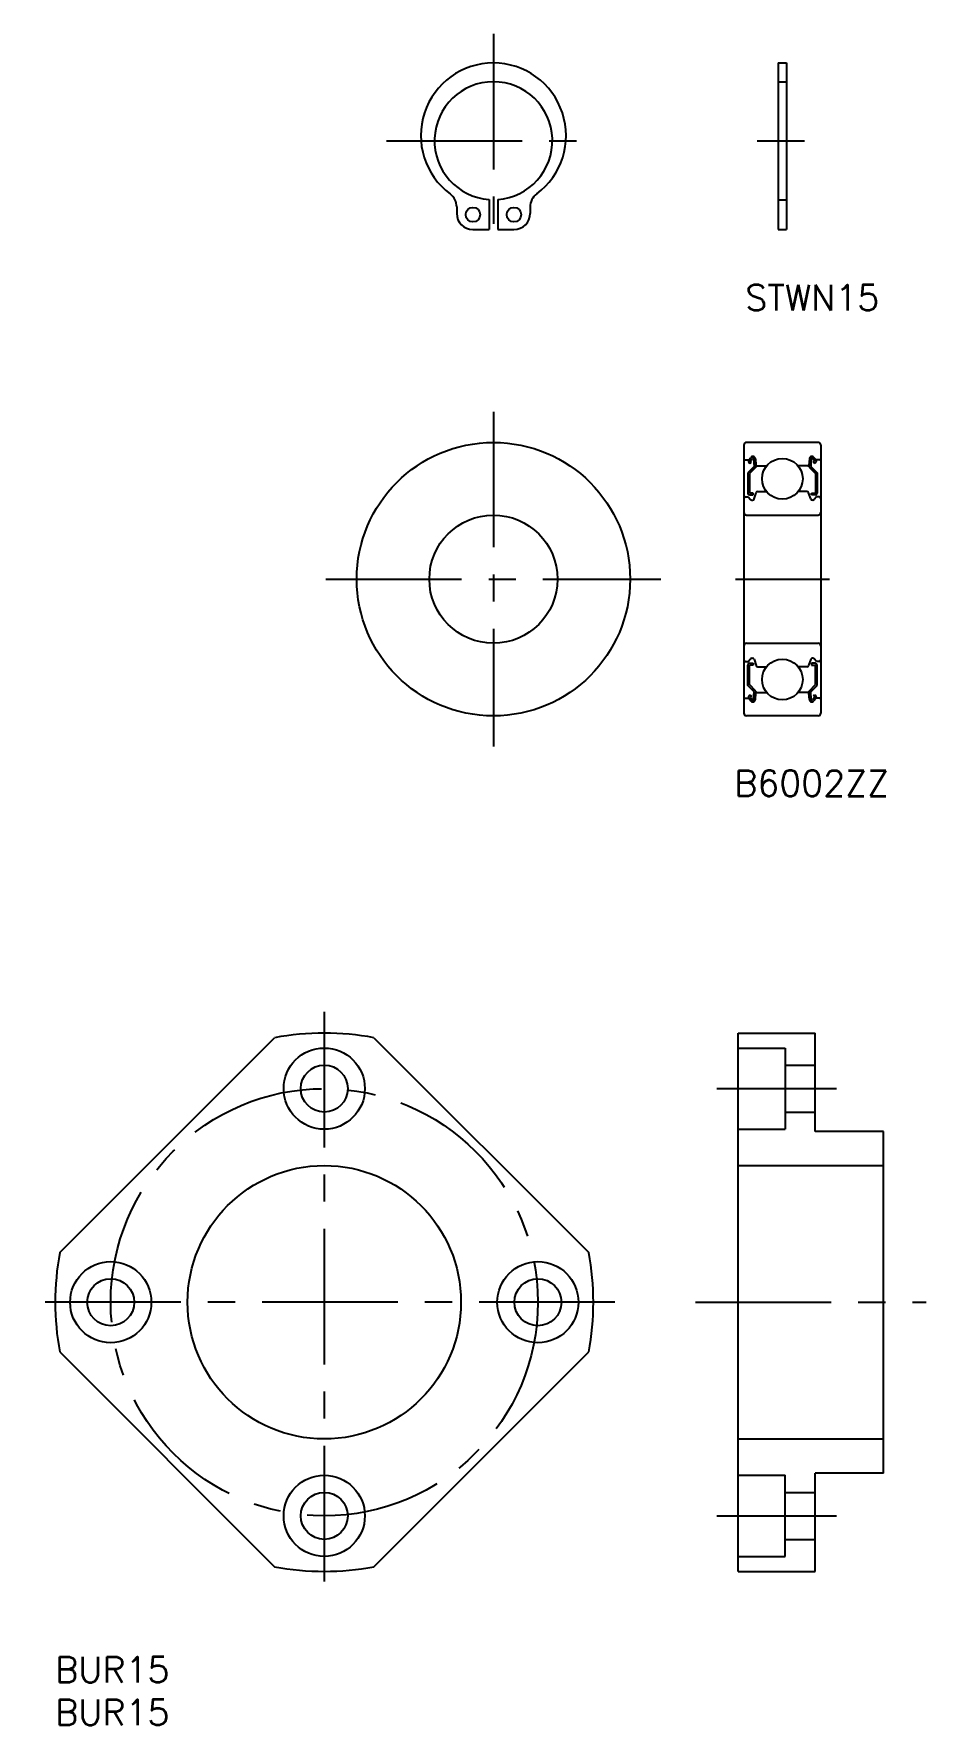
# Model space of a CAD drawing. Extents: x -2 to 102, y -8 to 190.
import ezdxf

# ---------------------------------------------------------------- set-up
doc = ezdxf.new("R2010")
doc.units = 0
doc.header["$LTSCALE"] = 0.5
doc.linetypes.add('CENTER', pattern=[50.8, 31.75, -6.35, 6.35, -6.35])
doc.linetypes.add('DASHED', pattern=[19.05, 12.7, -6.35])
for name, color, linetype in [('MSM_CENTER', 1, 'CENTER'), ('MSM_CONTINUOUS', 7, 'CONTINUOUS'), ('MSM_DASHED', 4, 'DASHED'), ('MSM_PART_NUMBER', 7, 'CONTINUOUS')]:
    doc.layers.add(name, color=color, linetype=linetype)
doc.styles.get("Standard").update_dxf_attribs({"font": 'txt.shx', "height": 3, "bigfont": 'bigfont.shx'})

# ---------------------------------------------------------------- blocks, each defined once
blk = doc.blocks.new('*U2')
at = {"layer": 'MSM_PART_NUMBER'}
blk.add_text('BUR15', height=3, dxfattribs=at).set_placement((0, -3))
blk = doc.blocks.new('*U3')
at = {"layer": 'MSM_PART_NUMBER'}
blk.add_text('BUR15', height=3, dxfattribs=at).set_placement((0, -8))

msp = doc.modelspace()

# ---------------------------------------------------------------- linework, layer by layer
at = {"layer": 'MSM_CENTER'}
for p, q in [((51.3, 189.95), (51.3, 164.92)), ((38.78, 177.44), (63.82, 177.44)), ((82.18, 177.44), (87.7, 177.44)), ((51.3, 145.73), (51.3, 106.53)), ((31.7, 126.13), (70.9, 126.13)), ((79.62, 126.13), (90.62, 126.13)), ((31.5, 75.5), (31.5, 7.5)), ((77.45, 66.5), (91.45, 66.5)), ((65.5, 41.5), (-2.5, 41.5)), ((74.95, 41.5), (101.95, 41.5)), ((77.45, 16.5), (91.45, 16.5))]:
    msp.add_line(p, q, dxfattribs=at)
msp.add_circle((31.5, 41.5), 25, dxfattribs=at)
at = {"layer": 'MSM_CONTINUOUS'}
for p, q in [((84.62, 186.54), (84.62, 167.04)), ((84.62, 186.54), (85.62, 186.54)), ((85.62, 186.54), (85.62, 167.04)), ((50.8, 170.56), (50.8, 167.04)), ((51.8, 170.56), (51.8, 167.04)), ((47, 169.69), (47, 168.94)), ((50.8, 169.68), (50.8, 169.68)), ((50.8, 168.8), (50.8, 168.8)), ((55.6, 169.69), (55.6, 168.94)), ((48.9, 167.04), (50.8, 167.04)), ((51.8, 167.04), (53.7, 167.04)), ((84.62, 167.04), (85.62, 167.04)), ((80.62, 141.83), (80.62, 110.43)), ((89.32, 142.13), (80.92, 142.13)), ((89.62, 141.83), (89.62, 110.43)), ((80.72, 140.08), (81.18, 140.08)), ((81.81, 139.31), (81.06, 138.56)), ((81.18, 140.08), (81.43, 140.38)), ((81.36, 139.67), (81.21, 139.8)), ((82.01, 139.23), (81.26, 138.48)), ((81.34, 139.95), (81.59, 140.25)), ((81.49, 139.82), (81.34, 139.95)), ((81.36, 139.67), (81.49, 139.82)), ((81.76, 140.19), (81.81, 139.31)), ((81.96, 140.21), (82.03, 139.47)), ((82.01, 139.7), (82.01, 139.23)), ((82.13, 139.38), (83.27, 139.38)), ((88.12, 139.38), (86.97, 139.38)), ((88.29, 140.21), (88.22, 139.47)), ((88.24, 139.7), (88.24, 139.23)), ((88.24, 139.23), (88.99, 138.48)), ((88.48, 140.19), (88.44, 139.31)), ((88.44, 139.31), (89.19, 138.56)), ((88.91, 139.95), (88.66, 140.25)), ((88.76, 139.82), (88.91, 139.95)), ((88.89, 139.67), (88.76, 139.82)), ((89.06, 140.08), (88.81, 140.38)), ((88.89, 139.67), (89.04, 139.8)), ((89.52, 140.08), (89.06, 140.08)), ((81.06, 138.56), (81.06, 136.18)), ((81.26, 138.48), (81.26, 136.18)), ((88.99, 138.48), (88.99, 136.18)), ((89.19, 138.56), (89.19, 136.18)), ((80.82, 135.78), (81.12, 135.78)), ((81.12, 135.78), (81.4, 135.45)), ((81.71, 136.18), (81.26, 136.18)), ((81.26, 135.98), (81.71, 135.98)), ((81.55, 135.38), (81.62, 135.38)), ((81.71, 135.98), (81.71, 136.18)), ((81.81, 135.51), (82.07, 136.25)), ((82.26, 136.38), (83.27, 136.38)), ((87.99, 136.38), (86.97, 136.38)), ((88.44, 135.51), (88.17, 136.25)), ((88.54, 135.98), (88.54, 136.18)), ((88.54, 136.18), (88.99, 136.18)), ((88.99, 135.98), (88.54, 135.98)), ((88.7, 135.38), (88.63, 135.38)), ((89.12, 135.78), (88.85, 135.45)), ((89.42, 135.78), (89.12, 135.78)), ((80.92, 133.63), (89.32, 133.63)), ((80.92, 118.63), (89.32, 118.63)), ((81.12, 116.48), (81.4, 116.81)), ((81.55, 116.88), (81.62, 116.88)), ((88.7, 116.88), (88.63, 116.88)), ((89.12, 116.48), (88.85, 116.81)), ((80.82, 116.48), (81.12, 116.48)), ((81.06, 113.7), (81.06, 116.08)), ((81.26, 116.28), (81.71, 116.28)), ((81.26, 113.78), (81.26, 116.08)), ((81.71, 116.08), (81.26, 116.08)), ((81.71, 116.28), (81.71, 116.08)), ((81.81, 116.75), (82.07, 116.01)), ((82.26, 115.88), (83.27, 115.88)), ((87.99, 115.88), (86.97, 115.88)), ((88.44, 116.75), (88.17, 116.01)), ((88.54, 116.28), (88.54, 116.08)), ((88.99, 116.28), (88.54, 116.28)), ((88.54, 116.08), (88.99, 116.08)), ((88.99, 113.78), (88.99, 116.08)), ((89.42, 116.48), (89.12, 116.48)), ((89.19, 113.7), (89.19, 116.08)), ((81.81, 112.95), (81.06, 113.7)), ((82.01, 113.03), (81.26, 113.78)), ((81.76, 112.07), (81.81, 112.95)), ((82.01, 112.56), (82.01, 113.03)), ((82.13, 112.88), (83.27, 112.88)), ((88.12, 112.88), (86.97, 112.88)), ((88.24, 113.03), (88.99, 113.78)), ((88.24, 112.56), (88.24, 113.03)), ((88.44, 112.95), (89.19, 113.7)), ((88.48, 112.07), (88.44, 112.95)), ((80.72, 112.18), (81.18, 112.18)), ((81.18, 112.18), (81.43, 111.88)), ((81.36, 112.59), (81.21, 112.46)), ((81.49, 112.44), (81.34, 112.31)), ((81.34, 112.31), (81.59, 112.01)), ((81.36, 112.59), (81.49, 112.44)), ((81.96, 112.05), (82.03, 112.79)), ((88.29, 112.05), (88.22, 112.79)), ((88.91, 112.31), (88.66, 112.01)), ((88.89, 112.59), (88.76, 112.44)), ((88.76, 112.44), (88.91, 112.31)), ((89.06, 112.18), (88.81, 111.88)), ((88.89, 112.59), (89.04, 112.46)), ((89.52, 112.18), (89.06, 112.18)), ((89.32, 110.13), (80.92, 110.13)), ((0.54, 47.31), (25.69, 72.46)), ((37.31, 72.46), (62.46, 47.31)), ((79.95, 10), (79.95, 73)), ((79.95, 73), (88.95, 73)), ((88.95, 61.5), (88.95, 73)), ((79.95, 71.25), (85.45, 71.25)), ((85.45, 71.25), (85.45, 61.75)), ((85.45, 69.25), (88.95, 69.25)), ((85.45, 63.75), (88.95, 63.75)), ((79.95, 61.75), (85.45, 61.75)), ((96.95, 61.5), (88.95, 61.5)), ((96.95, 21.5), (96.95, 61.5)), ((79.95, 57.5), (96.95, 57.5)), ((0.54, 35.69), (25.69, 10.54)), ((37.31, 10.54), (62.46, 35.69)), ((79.95, 25.5), (96.95, 25.5)), ((79.95, 21.25), (85.45, 21.25)), ((85.45, 11.75), (85.45, 21.25)), ((88.95, 10), (88.95, 21.5)), ((96.95, 21.5), (88.95, 21.5)), ((85.45, 19.25), (88.95, 19.25)), ((85.45, 13.75), (88.95, 13.75)), ((79.95, 11.75), (85.45, 11.75)), ((79.95, 10), (88.95, 10))]:
    msp.add_line(p, q, dxfattribs=at)
for centre, radius in [((48.9, 168.79), 0.85), ((53.7, 168.79), 0.85), ((51.3, 126.13), 16), ((85.12, 137.88), 2.38), ((51.3, 126.13), 7.5), ((85.12, 114.38), 2.38), ((31.5, 66.5), 4.75), ((31.5, 66.5), 2.75), ((31.5, 41.5), 16), ((6.5, 41.5), 4.75), ((56.5, 41.5), 4.75), ((6.5, 41.5), 2.75), ((56.5, 41.5), 2.75), ((31.5, 16.5), 4.75), ((31.5, 16.5), 2.75)]:
    msp.add_circle(centre, radius, dxfattribs=at)
for centre, radius, start, end in [((51.3, 178.04), 8.5, 306.5949, 233.4051), ((51.3, 177.44), 6.9, 274.1555, 265.8445), ((45.1, 169.69), 1.9, 0, 53.4051), ((57.5, 169.69), 1.9, 126.5949, 180), ((48.9, 168.94), 1.9, 180, 270), ((53.7, 168.94), 1.9, 270, 0), ((80.92, 141.83), 0.3, 90, 180), ((89.32, 141.83), 0.3, 0, 90), ((80.72, 140.18), 0.1, 180, 270), ((81.34, 139.95), 0.2, 140.0002, 230.0848), ((81.66, 140.18), 0.3, 4.9968, 140.0002), ((81.66, 140.18), 0.1, 2.8198, 140.0033), ((82.13, 139.48), 0.1, 184.9968, 269.9995), ((88.12, 139.48), 0.1, 270.0005, 355.0032), ((88.58, 140.18), 0.3, 39.9998, 175.0032), ((88.58, 140.18), 0.1, 39.9967, 177.1802), ((88.91, 139.95), 0.2, 309.9152, 39.9998), ((89.52, 140.18), 0.1, 270, 0), ((80.82, 135.58), 0.2, 90, 180), ((81.26, 136.18), 0.2, 180, 270), ((81.55, 135.58), 0.2, 219.9962, 270), ((81.62, 135.58), 0.2, 270, 339.9919), ((82.26, 136.18), 0.2, 90, 159.9919), ((87.99, 136.18), 0.2, 20.0081, 90), ((88.63, 135.58), 0.2, 200.0081, 270), ((88.7, 135.58), 0.2, 270, 320.0038), ((88.99, 136.18), 0.2, 270, 0), ((89.42, 135.58), 0.2, 0, 90), ((80.92, 133.93), 0.3, 180, 270), ((89.32, 133.93), 0.3, 270, 0), ((80.92, 118.33), 0.3, 90, 180), ((81.55, 116.68), 0.2, 90, 140.0038), ((81.62, 116.68), 0.2, 20.0081, 90), ((88.63, 116.68), 0.2, 90, 159.9919), ((88.7, 116.68), 0.2, 39.9962, 90), ((89.32, 118.33), 0.3, 0, 90), ((80.82, 116.68), 0.2, 180, 270), ((81.26, 116.08), 0.2, 90, 180), ((82.26, 116.08), 0.2, 200.0081, 270), ((87.99, 116.08), 0.2, 270, 339.9919), ((88.99, 116.08), 0.2, 0, 90), ((89.42, 116.68), 0.2, 270, 0), ((82.13, 112.78), 0.1, 90.0005, 175.0032), ((88.12, 112.78), 0.1, 4.9968, 89.9995), ((80.72, 112.08), 0.1, 90, 180), ((81.34, 112.31), 0.2, 129.9152, 219.9998), ((81.66, 112.07), 0.3, 219.9998, 355.0032), ((81.66, 112.07), 0.1, 219.9967, 357.1802), ((88.58, 112.07), 0.3, 184.9968, 320.0002), ((88.58, 112.07), 0.1, 182.8198, 320.0033), ((88.91, 112.31), 0.2, 320.0002, 50.0848), ((89.52, 112.08), 0.1, 0, 90), ((80.92, 110.43), 0.3, 180, 270), ((89.32, 110.43), 0.3, 270, 0), ((31.5, 41.5), 31.5, 79.3713, 100.6287), ((31.5, 41.5), 31.5, 169.3713, 190.6287), ((31.5, 41.5), 31.5, 349.3713, 10.6287), ((31.5, 41.5), 31.5, 259.3713, 280.6287)]:
    msp.add_arc(centre, radius, start, end, dxfattribs=at)
at = {"layer": 'MSM_DASHED'}
for p, q in [((84.62, 184.34), (85.62, 184.34)), ((84.62, 170.54), (85.62, 170.54))]:
    msp.add_line(p, q, dxfattribs=at)

# ---------------------------------------------------------------- block references
at = {"layer": 'MSM_CONTINUOUS'}
for name in ['*U2', '*U3']:
    msp.add_blockref(name, (0, 0), dxfattribs=at)

# ---------------------------------------------------------------- texts
at = {"layer": 'MSM_PART_NUMBER'}
for s, p in [('STWN15', (80.78, 157.57)), ('B6002ZZ', (79.49, 100.74))]:
    msp.add_text(s, height=3, dxfattribs=at).set_placement(p)

doc.saveas('drawing.dxf')
